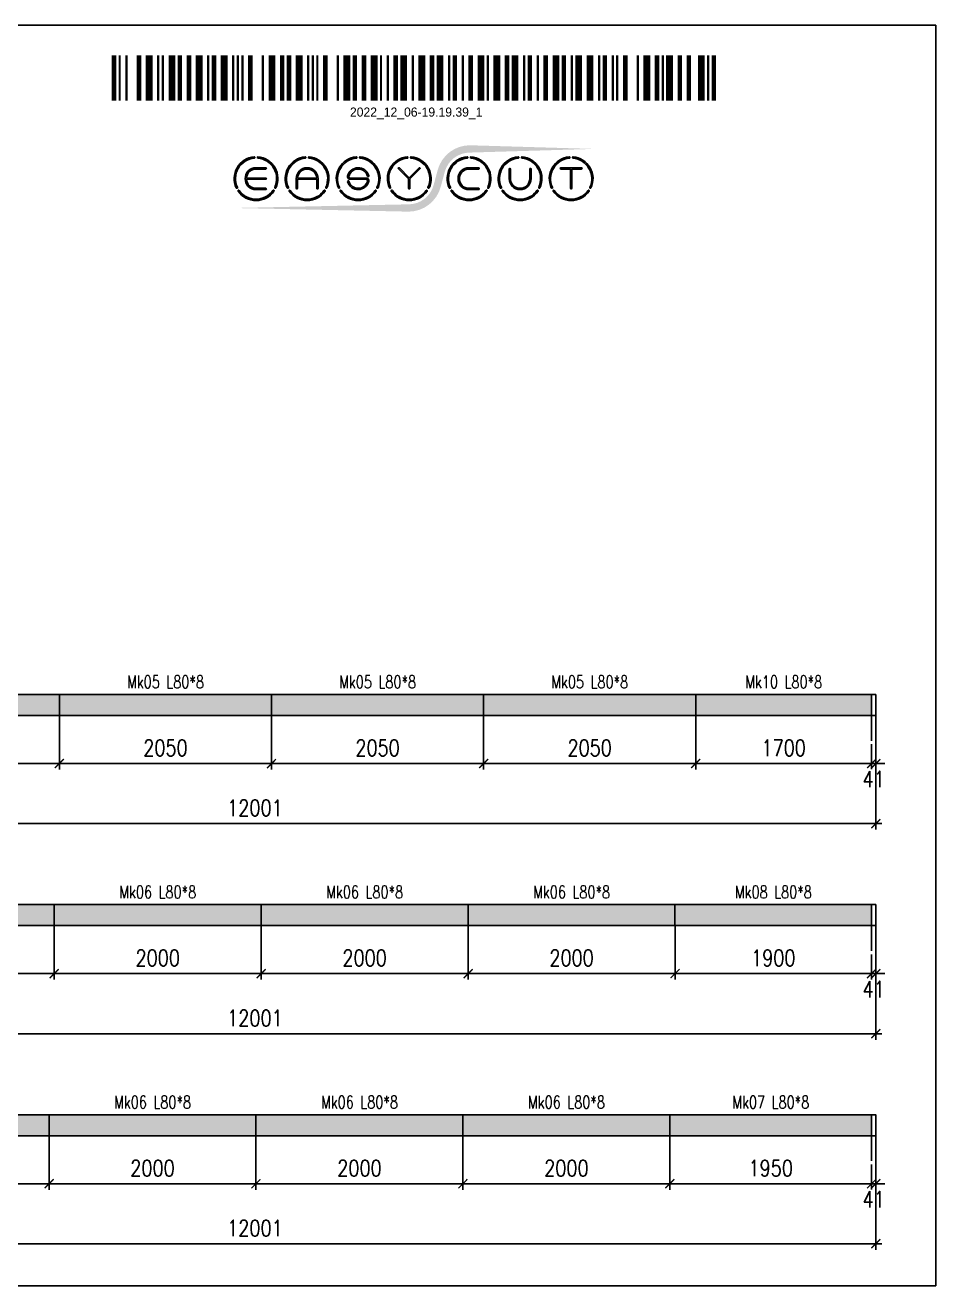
# Model space of a CAD drawing. Header units: millimetres. Extents: x -56 to 421004, y -1 to 91234.
# Drawn here: x 209766 to 218567, y 78990 to 91165 of the extents above; entities that cross this region are included whole.
import ezdxf
from ezdxf.enums import TextEntityAlignment as Align

# ---------------------------------------------------------------- set-up
doc = ezdxf.new("R2010")
doc.units = ezdxf.units.MM
doc.styles.add('EasyCutStyle', font='romans.shx', dxfattribs={"width": 0.8})
doc.styles.add('EasyCutStyleOptimezeBars', font='Romans.shx', dxfattribs={"width": 0.8})
doc.dimstyles.new('EasyCutDimOptimezeBars', dxfattribs={"dimscale": 57.971, "dimtxt": 2.7, "dimasz": 1.5, "dimexe": 1, "dimexo": 0, "dimgap": 1.25, "dimtad": 1, "dimdec": 1, "dimrnd": 0.5, "dimzin": 12, "dimdsep": 46, "dimtxsty": 'EasyCutStyleOptimezeBars', "dimblk": 'ARCHTICK', "dimblk1": 'ARCHTICK', "dimblk2": 'ARCHTICK', "dimcen": 1, "dimdle": 1, "dimclrd": 1, "dimclre": 1, "dimclrt": 3, "dimadec": 3, "dimazin": 0, "dimtfac": 1, "dimtdec": 1, "dimtix": 1, "dimtmove": 0, "dimatfit": 3, "dimfxl": 1, "dimtfill": 1, "dimtolj": 1, "dimtzin": 0, "dimarcsym": 0})

# ---------------------------------------------------------------- blocks, each defined once
blk = doc.blocks.new('Logo')
h = blk.add_hatch(color=256)
h.set_gradient(color1=(255, 0, 0), color2=(255, 255, 0), tint=1)
h.paths.add_polyline_path([(20.48, 4.44, -0.339454), (37.06, 17.17), (118.64, 19.57), (37.06, 21.97, 0.339454), (15.84, 5.69), (13.2, -4.16, -0.339454), (-3.38, -16.88), (-118.22, -19.28), (-3.38, -21.68, 0.339454), (17.84, -5.4)])
for color, points in [(140, [(-115.95, -5.72, -1), (-116.73, -6.09, -0.520567), (-104.94, 14.35, -1), (-104.86, 13.48, 0.520567)]), (140, [(-91.41, -5.72, 1), (-90.63, -6.09, 0.520567), (-102.42, 14.35, 0.916853), (-102.57, 13.5, 0.043377), (-102.5, 13.48, -0.520567)]), (140, [(-82.35, -5.72, -1), (-83.13, -6.09, -0.520567), (-71.34, 14.35, -1), (-71.26, 13.48, 0.520567)]), (140, [(-57.81, -5.72, 1), (-57.03, -6.09, 0.520567), (-68.82, 14.35, 1), (-68.9, 13.48, -0.520567)]), (140, [(-48.75, -5.72, -1), (-49.53, -6.09, -0.520567), (-37.74, 14.35, -1), (-37.66, 13.48, 0.520567)]), (140, [(-24.21, -5.72, 1), (-23.43, -6.09, 0.520567), (-35.22, 14.35, 1), (-35.3, 13.48, -0.520567)]), (140, [(-15.15, -5.72, -1), (-15.93, -6.09, -0.520567), (-4.14, 14.35, -1), (-4.06, 13.48, 0.520567)]), (140, [(9.39, -5.72, 1), (10.17, -6.09, 0.520567), (-1.62, 14.35, 1), (-1.7, 13.48, -0.520567)]), (140, [(24.21, -5.72, -1), (23.43, -6.09, -0.520567), (35.22, 14.35, -1), (35.3, 13.48, 0.520567)]), (140, [(48.75, -5.72, 1), (49.53, -6.09, 0.520567), (37.74, 14.35, 1), (37.66, 13.48, -0.520567)]), (140, [(57.81, -5.72, -1), (57.03, -6.09, -0.520567), (68.82, 14.35, -1), (68.9, 13.48, 0.520567)]), (140, [(82.35, -5.72, 1), (83.13, -6.09, 0.520567), (71.34, 14.35, 1), (71.26, 13.48, -0.520567)]), (140, [(91.41, -5.72, -1), (90.63, -6.09, -0.520567), (102.42, 14.35, -1), (102.5, 13.48, 0.520567)]), (140, [(115.95, -5.72, 1), (116.73, -6.09, 0.520567), (104.94, 14.35, 1), (104.86, 13.48, -0.520567)]), (256, [(-97.34, 0.43), (-110, 0.43, -0.394366), (-103.68, 6.34), (-97.34, 6.34, 1), (-97.34, 7.2), (-103.68, 7.2, 1), (-103.68, -7.2), (-97.34, -7.2, 1), (-97.34, -6.34), (-103.68, -6.34, -0.394366), (-110, -0.43), (-97.34, -0.43, 1)]), (256, [(-31.16, -0.43, -0.486114), (-30.32, -1.5, -0.776377), (-42.6, -1.64, 1), (-43.43, -1.86, 0.776377), (-29.48, -1.71, 0.486114), (-31.16, 0.43), (-41.8, 0.43, -0.486114), (-42.64, 1.5, -0.776377), (-30.36, 1.64, 1), (-29.53, 1.86, 0.776377), (-43.48, 1.71, 0.486114), (-41.8, -0.43)]), (256, [(-9.34, 7.07, 1), (-9.95, 6.46), (-3.31, -0.18), (-3.31, -6.34, 1), (-2.45, -6.34), (-2.45, -0.18), (4.19, 6.46, 1), (3.58, 7.07), (-2.88, 0.61)]), (256, [(36.48, -7.2), (42.82, -7.2, 1), (42.82, -6.34), (36.48, -6.34, -1), (36.48, 6.34), (42.82, 6.34, 1), (42.82, 7.2), (36.48, 7.2, 1)]), (256, [(63.74, 0), (63.74, 6.34, 1), (62.88, 6.34), (62.88, 0, 1), (77.28, 0), (77.28, 6.34, 1), (76.42, 6.34), (76.42, 0, -1)]), (256, [(96.91, 7.2, 1), (96.91, 6.34), (103.25, 6.34), (103.25, -6.34, 1), (104.11, -6.34), (104.11, 6.34), (110.45, 6.34, 1), (110.45, 7.2)]), (140, [(-91.88, -8.26, 1), (-92.59, -7.76, -0.520567), (-114.77, -7.76, 1), (-115.48, -8.26, 0.520567)]), (140, [(-58.28, -8.26, 1), (-58.99, -7.76, -0.520567), (-81.17, -7.76, 1), (-81.88, -8.26, 0.520567)]), (140, [(-24.68, -8.26, 1), (-25.39, -7.76, -0.520567), (-47.57, -7.76, 1), (-48.28, -8.26, 0.520567)]), (140, [(8.92, -8.26, 1), (8.21, -7.76, -0.520567), (-13.97, -7.76, 1), (-14.68, -8.26, 0.520567)]), (140, [(48.28, -8.26, 1), (47.57, -7.76, -0.520567), (25.39, -7.76, 1), (24.68, -8.26, 0.520567)]), (140, [(81.88, -8.26, 1), (81.17, -7.76, -0.520567), (58.99, -7.76, 1), (58.28, -8.26, 0.520567)]), (140, [(115.48, -8.26, 1), (114.77, -7.76, -0.520567), (92.59, -7.76, 1), (91.88, -8.26, 0.520567)])]:
    blk.add_hatch(color=color).paths.add_polyline_path(points)
h = blk.add_hatch(color=256)
h.paths.add_polyline_path([(-63.74, -0.43), (-63.74, -6.34, 1), (-62.88, -6.34), (-62.88, 0, 1), (-77.28, 0), (-77.28, -6.34, 1), (-76.42, -6.34), (-76.42, -0.43)])
h.paths.add_polyline_path([(-76.4, 0.43, -0.933992), (-63.76, 0.43)], flags=16)
for p, q in [((-97.34, 0.43), (-110, 0.43)), ((-103.68, 7.2), (-97.34, 7.2)), ((-103.68, 6.34), (-97.34, 6.34)), ((-77.28, 0), (-77.28, -6.34)), ((-63.76, 0.43), (-76.4, 0.43)), ((-62.88, 0), (-62.88, -6.34)), ((-31.16, 0.43), (-41.8, 0.43)), ((-3.31, -0.18), (-9.95, 6.46)), ((-2.88, 0.61), (-9.34, 7.07)), ((-2.88, 0.61), (3.58, 7.07)), ((-2.45, -0.18), (4.19, 6.46)), ((36.48, 7.2), (42.82, 7.2)), ((36.48, 6.34), (42.82, 6.34)), ((62.88, 0), (62.88, 6.34)), ((63.74, 0), (63.74, 6.34)), ((76.42, 0), (76.42, 6.34)), ((77.28, 0), (77.28, 6.34)), ((110.45, 7.2), (96.91, 7.2)), ((103.25, 6.34), (96.91, 6.34)), ((103.25, 6.34), (103.25, -6.34)), ((104.11, 6.34), (104.11, -6.34)), ((110.45, 6.34), (104.11, 6.34)), ((-97.34, -0.43), (-110, -0.43)), ((-103.68, -6.34), (-97.34, -6.34)), ((-103.68, -7.2), (-97.34, -7.2)), ((-76.42, -0.43), (-76.42, -6.34)), ((-63.74, -0.43), (-76.42, -0.43)), ((-63.74, -0.43), (-63.74, -6.34)), ((-31.16, -0.43), (-41.8, -0.43)), ((-3.31, -0.18), (-3.31, -6.34)), ((-2.45, -0.18), (-2.45, -6.34)), ((36.48, -6.34), (42.82, -6.34)), ((36.48, -7.2), (42.82, -7.2))]:
    blk.add_line(p, q)
at = {"color": 140}
for centre, radius, start, end in [((-103.68, 0), 14.4, 95, 205), ((-103.68, 0), 13.54, 95, 205), ((-104.9, 13.91), 0.432, 275, 95), ((-102.46, 13.91), 0.432, 85, 265), ((-103.68, 0), 13.54, 335, 85), ((-103.68, 0), 14.4, 335, 85), ((-70.08, 0), 14.4, 95, 205), ((-70.08, 0), 13.54, 95, 205), ((-71.3, 13.91), 0.432, 275, 95), ((-68.86, 13.91), 0.432, 85, 265), ((-70.08, 0), 13.54, 335, 85), ((-70.08, 0), 14.4, 335, 85), ((-36.48, 0), 14.4, 95, 205), ((-36.48, 0), 13.54, 95, 205), ((-37.7, 13.91), 0.432, 275, 95), ((-35.26, 13.91), 0.432, 85, 265), ((-36.48, 0), 13.54, 335, 85), ((-36.48, 0), 14.4, 335, 85), ((-2.88, 0), 14.4, 95, 205), ((-2.88, 0), 13.54, 95, 205), ((-4.1, 13.91), 0.432, 275, 95), ((-1.66, 13.91), 0.432, 85, 265), ((-2.88, 0), 13.54, 335, 85), ((-2.88, 0), 14.4, 335, 85), ((36.48, 0), 14.4, 95, 205), ((36.48, 0), 13.54, 95, 205), ((35.26, 13.91), 0.432, 275, 95), ((37.7, 13.91), 0.432, 85, 265), ((36.48, 0), 13.54, 335, 85), ((36.48, 0), 14.4, 335, 85), ((70.08, 0), 14.4, 95, 205), ((70.08, 0), 13.54, 95, 205), ((68.86, 13.91), 0.432, 275, 95), ((71.3, 13.91), 0.432, 85, 265), ((70.08, 0), 13.54, 335, 85), ((70.08, 0), 14.4, 335, 85), ((103.68, 0), 14.4, 95, 205), ((103.68, 0), 13.54, 95, 205), ((102.46, 13.91), 0.432, 275, 95), ((104.9, 13.91), 0.432, 85, 265), ((103.68, 0), 13.54, 335, 85), ((103.68, 0), 14.4, 335, 85), ((-116.34, -5.9), 0.432, 205, 25), ((-115.12, -8.01), 0.432, 35, 215), ((-103.68, 0), 14.4, 215, 325), ((-103.68, 0), 13.54, 215, 325), ((-92.24, -8.01), 0.432, 325, 145), ((-91.02, -5.9), 0.432, 155, 335), ((-82.74, -5.9), 0.432, 205, 25), ((-81.52, -8.01), 0.432, 35, 215), ((-70.08, 0), 14.4, 215, 325), ((-70.08, 0), 13.54, 215, 325), ((-58.64, -8.01), 0.432, 325, 145), ((-57.42, -5.9), 0.432, 155, 335), ((-49.14, -5.9), 0.432, 205, 25), ((-47.92, -8.01), 0.432, 35, 215), ((-36.48, 0), 14.4, 215, 325), ((-36.48, 0), 13.54, 215, 325), ((-25.04, -8.01), 0.432, 325, 145), ((-23.82, -5.9), 0.432, 155, 335), ((-15.54, -5.9), 0.432, 205, 25), ((-14.32, -8.01), 0.432, 35, 215), ((-2.88, 0), 14.4, 215, 325), ((-2.88, 0), 13.54, 215, 325), ((8.56, -8.01), 0.432, 325, 145), ((9.78, -5.9), 0.432, 155, 335), ((23.82, -5.9), 0.432, 205, 25), ((25.04, -8.01), 0.432, 35, 215), ((36.48, 0), 14.4, 215, 325), ((36.48, 0), 13.54, 215, 325), ((47.92, -8.01), 0.432, 325, 145), ((49.14, -5.9), 0.432, 155, 335), ((57.42, -5.9), 0.432, 205, 25), ((58.64, -8.01), 0.432, 35, 215), ((70.08, 0), 14.4, 215, 325), ((70.08, 0), 13.54, 215, 325), ((81.52, -8.01), 0.432, 325, 145), ((82.74, -5.9), 0.432, 155, 335), ((91.02, -5.9), 0.432, 205, 25), ((92.24, -8.01), 0.432, 35, 215), ((103.68, 0), 14.4, 215, 325), ((103.68, 0), 13.54, 215, 325), ((115.12, -8.01), 0.432, 325, 145), ((116.34, -5.9), 0.432, 155, 335)]:
    blk.add_arc(centre, radius, start, end, dxfattribs=at)
for centre, radius, start, end in [((-103.68, 0), 7.2, 90, 270), ((-103.68, 0), 6.34, 90, 176.09044), ((-97.34, 6.77), 0.432, 270, 90), ((-97.34, 0), 0.432, 270, 90), ((-70.08, 0), 7.2, 0, 180), ((-70.08, 0), 6.34, 3.90956, 176.09044), ((-41.8, 1.3), 1.73, 166.29977, 270), ((-36.48, 0), 7.2, 15, 166.29977), ((-41.8, 1.3), 0.864, 166.29977, 270), ((-36.48, 0), 6.34, 15, 166.29977), ((-31.16, -1.3), 1.73, 346.29977, 90), ((-29.94, 1.75), 0.432, 195, 15), ((-9.65, 6.77), 0.432, 45, 225), ((3.89, 6.77), 0.432, 315, 135), ((36.48, 0), 7.2, 90, 270), ((36.48, 0), 6.34, 90, 270), ((42.82, 6.77), 0.432, 270, 90), ((63.31, 6.34), 0.432, 0, 180), ((70.08, 0), 7.2, 180, 0), ((70.08, 0), 6.34, 180, 0), ((76.85, 6.34), 0.432, 0, 180), ((96.91, 6.77), 0.432, 90, 270), ((110.45, 6.77), 0.432, 270, 90), ((-103.68, 0), 6.34, 183.90956, 270), ((-97.34, -6.77), 0.432, 270, 90), ((-76.85, -6.34), 0.432, 180, 0), ((-63.31, -6.34), 0.432, 180, 0), ((-43.02, -1.75), 0.432, 15, 195), ((-36.48, 0), 7.2, 195, 346.29977), ((-36.48, 0), 6.34, 195, 346.29977), ((-31.16, -1.3), 0.864, 346.29977, 90), ((-2.88, -6.34), 0.432, 180, 0), ((42.82, -6.77), 0.432, 270, 90), ((103.68, -6.34), 0.432, 180, 0)]:
    blk.add_arc(centre, radius, start, end)
blk = doc.blocks.new('BARCODE128_2022_12_06-19.19.39_1')
at = {"linetype": 'Continuous'}
for points, const_width in [([(1, 0), (1, 20)], 2), ([(3.5, 0), (3.5, 20)], 1), ([(6.5, 0), (6.5, 20)], 1), ([(12, 0), (12, 20)], 2), ([(16.5, 0), (16.5, 20)], 3), ([(20.5, 0), (20.5, 20)], 1), ([(22.5, 0), (22.5, 20)], 1), ([(26.5, 0), (26.5, 20)], 3), ([(30, 0), (30, 20)], 2), ([(34, 0), (34, 20)], 2), ([(38.5, 0), (38.5, 20)], 3), ([(42.5, 0), (42.5, 20)], 1), ([(45, 0), (45, 20)], 2), ([(49.5, 0), (49.5, 20)], 3), ([(53.5, 0), (53.5, 20)], 1), ([(55.5, 0), (55.5, 20)], 1), ([(57.5, 0), (57.5, 20)], 1), ([(61, 0), (61, 20)], 2), ([(66.5, 0), (66.5, 20)], 1), ([(70.5, 0), (70.5, 20)], 3), ([(75, 0), (75, 20)], 2), ([(78, 0), (78, 20)], 2), ([(82.5, 0), (82.5, 20)], 3), ([(86.5, 0), (86.5, 20)], 1), ([(88.5, 0), (88.5, 20)], 1), ([(90.5, 0), (90.5, 20)], 1), ([(94, 0), (94, 20)], 2), ([(99.5, 0), (99.5, 20)], 1), ([(103.5, 0), (103.5, 20)], 3), ([(107, 0), (107, 20)], 2), ([(111, 0), (111, 20)], 2), ([(115.5, 0), (115.5, 20)], 3), ([(118.5, 0), (118.5, 20)], 1), ([(121.5, 0), (121.5, 20)], 1), ([(125, 0), (125, 20)], 2), ([(128.5, 0), (128.5, 20)], 3), ([(132.5, 0), (132.5, 20)], 1), ([(136.5, 0), (136.5, 20)], 3), ([(141, 0), (141, 20)], 2), ([(144.5, 0), (144.5, 20)], 3), ([(148.5, 0), (148.5, 20)], 1), ([(151, 0), (151, 20)], 2), ([(154.5, 0), (154.5, 20)], 1), ([(158, 0), (158, 20)], 2), ([(162.5, 0), (162.5, 20)], 3), ([(165.5, 0), (165.5, 20)], 1), ([(169.5, 0), (169.5, 20)], 3), ([(174, 0), (174, 20)], 2), ([(177.5, 0), (177.5, 20)], 3), ([(181.5, 0), (181.5, 20)], 1), ([(184, 0), (184, 20)], 2), ([(187.5, 0), (187.5, 20)], 1), ([(191, 0), (191, 20)], 2), ([(195.5, 0), (195.5, 20)], 3), ([(199, 0), (199, 20)], 2), ([(202.5, 0), (202.5, 20)], 1), ([(205.5, 0), (205.5, 20)], 3), ([(210.5, 0), (210.5, 20)], 3), ([(214.5, 0), (214.5, 20)], 1), ([(217, 0), (217, 20)], 2), ([(220.5, 0), (220.5, 20)], 1), ([(222.5, 0), (222.5, 20)], 1), ([(226, 0), (226, 20)], 2), ([(231.5, 0), (231.5, 20)], 1), ([(235.5, 0), (235.5, 20)], 3), ([(240, 0), (240, 20)], 2), ([(242.5, 0), (242.5, 20)], 1), ([(245.5, 0), (245.5, 20)], 3), ([(250, 0), (250, 20)], 2), ([(254, 0), (254, 20)], 2), ([(259.5, 0), (259.5, 20)], 3), ([(262.5, 0), (262.5, 20)], 1), ([(265, 0), (265, 20)], 2)]:
    blk.add_lwpolyline(points, dxfattribs=dict(at, const_width=const_width))
blk.add_text('2022_12_06-19.19.39_1', height=4).set_placement((134, -7), align=Align.CENTER)
blk = doc.blocks.new('_ArchTick')
at = {"color": 0, "linetype": 'ByBlock', "const_width": 0.15}
blk.add_lwpolyline([(-0.5, -0.5), (0.5, 0.5)], dxfattribs=at)
blk = doc.blocks.new('*D1215')
at = {"color": 1, "lineweight": -2}
for p, q in [((208047, 84498), (208047, 83976)), ((210097, 84498), (210097, 83976)), ((207989, 84034), (210155, 84034))]:
    blk.add_line(p, q, dxfattribs=at)
at = {"layer": 'Defpoints', "color": 0}
for p in [(208047, 84498), (210097, 84498), (210097, 84034)]:
    blk.add_point(p, dxfattribs=at)
at = {"color": 1, "lineweight": -2, "xscale": 86.9637, "yscale": 86.9637, "zscale": 86.9637, "rotation": 180}
blk.add_blockref('_ArchTick', (208047, 84034), dxfattribs=at)
at = {"color": 1, "lineweight": -2, "xscale": 86.9637, "yscale": 86.9637, "zscale": 86.9637}
blk.add_blockref('_ArchTick', (210097, 84034), dxfattribs=at)
at = {"color": 3, "insert": (209072, 84185), "char_height": 156.5, "attachment_point": 5, "style": 'EasyCutStyleOptimezeBars', "bg_fill": 3, "box_fill_scale": 1.1, "bg_fill_color": 256, "bg_fill_true_color": 13158600, "bg_fill_transparency": 6263688}
blk.add_mtext('\\A1;2050', dxfattribs=at)
blk = doc.blocks.new('*D1216')
at = {"color": 1, "lineweight": -2}
for p, q in [((210097, 84498), (210097, 83976)), ((212147, 84498), (212147, 83976)), ((210039, 84034), (212205, 84034))]:
    blk.add_line(p, q, dxfattribs=at)
at = {"layer": 'Defpoints', "color": 0}
for p in [(210097, 84498), (212147, 84498), (212147, 84034)]:
    blk.add_point(p, dxfattribs=at)
at = {"color": 1, "lineweight": -2, "xscale": 86.9637, "yscale": 86.9637, "zscale": 86.9637, "rotation": 180}
blk.add_blockref('_ArchTick', (210097, 84034), dxfattribs=at)
at = {"color": 1, "lineweight": -2, "xscale": 86.9637, "yscale": 86.9637, "zscale": 86.9637}
blk.add_blockref('_ArchTick', (212147, 84034), dxfattribs=at)
at = {"color": 3, "insert": (211122, 84185), "char_height": 156.5, "attachment_point": 5, "style": 'EasyCutStyleOptimezeBars', "bg_fill": 3, "box_fill_scale": 1.1, "bg_fill_color": 256, "bg_fill_true_color": 13158600, "bg_fill_transparency": 4837208}
blk.add_mtext('\\A1;2050', dxfattribs=at)
blk = doc.blocks.new('*D1217')
at = {"color": 1, "lineweight": -2}
for p, q in [((212147, 84498), (212147, 83976)), ((214197, 84498), (214197, 83976)), ((212089, 84034), (214255, 84034))]:
    blk.add_line(p, q, dxfattribs=at)
at = {"layer": 'Defpoints', "color": 0}
for p in [(212147, 84498), (214197, 84498), (214197, 84034)]:
    blk.add_point(p, dxfattribs=at)
at = {"color": 1, "lineweight": -2, "xscale": 86.9637, "yscale": 86.9637, "zscale": 86.9637, "rotation": 180}
blk.add_blockref('_ArchTick', (212147, 84034), dxfattribs=at)
at = {"color": 1, "lineweight": -2, "xscale": 86.9637, "yscale": 86.9637, "zscale": 86.9637}
blk.add_blockref('_ArchTick', (214197, 84034), dxfattribs=at)
at = {"color": 3, "insert": (213172, 84185), "char_height": 156.5, "attachment_point": 5, "style": 'EasyCutStyleOptimezeBars', "bg_fill": 3, "box_fill_scale": 1.1, "bg_fill_color": 256, "bg_fill_true_color": 13158600, "bg_fill_transparency": 6259044}
blk.add_mtext('\\A1;2050', dxfattribs=at)
blk = doc.blocks.new('*D1218')
at = {"color": 1, "lineweight": -2}
for p, q in [((214197, 84498), (214197, 83976)), ((216247, 84498), (216247, 83976)), ((214139, 84034), (216305, 84034))]:
    blk.add_line(p, q, dxfattribs=at)
at = {"layer": 'Defpoints', "color": 0}
for p in [(214197, 84498), (216247, 84498), (216247, 84034)]:
    blk.add_point(p, dxfattribs=at)
at = {"color": 1, "lineweight": -2, "xscale": 86.9637, "yscale": 86.9637, "zscale": 86.9637, "rotation": 180}
blk.add_blockref('_ArchTick', (214197, 84034), dxfattribs=at)
at = {"color": 1, "lineweight": -2, "xscale": 86.9637, "yscale": 86.9637, "zscale": 86.9637}
blk.add_blockref('_ArchTick', (216247, 84034), dxfattribs=at)
at = {"color": 3, "insert": (215222, 84185), "char_height": 156.5, "attachment_point": 5, "style": 'EasyCutStyleOptimezeBars', "bg_fill": 3, "box_fill_scale": 1.1, "bg_fill_color": 256, "bg_fill_true_color": 13158600, "bg_fill_transparency": 6264204}
blk.add_mtext('\\A1;2050', dxfattribs=at)
blk = doc.blocks.new('*D1219')
at = {"color": 1, "lineweight": -2}
for p, q in [((216247, 84498), (216247, 83976)), ((217947, 84498), (217947, 83976)), ((216189, 84034), (218005, 84034))]:
    blk.add_line(p, q, dxfattribs=at)
at = {"layer": 'Defpoints', "color": 0}
for p in [(216247, 84498), (217947, 84498), (217947, 84034)]:
    blk.add_point(p, dxfattribs=at)
at = {"color": 1, "lineweight": -2, "xscale": 86.9637, "yscale": 86.9637, "zscale": 86.9637, "rotation": 180}
blk.add_blockref('_ArchTick', (216247, 84034), dxfattribs=at)
at = {"color": 1, "lineweight": -2, "xscale": 86.9637, "yscale": 86.9637, "zscale": 86.9637}
blk.add_blockref('_ArchTick', (217947, 84034), dxfattribs=at)
at = {"color": 3, "insert": (217097, 84185), "char_height": 156.5, "attachment_point": 5, "style": 'EasyCutStyleOptimezeBars', "bg_fill": 3, "box_fill_scale": 1.1, "bg_fill_color": 256, "bg_fill_true_color": 13158600, "bg_fill_transparency": 6264204}
blk.add_mtext('\\A1;1700', dxfattribs=at)
blk = doc.blocks.new('*D1220')
at = {"color": 1, "lineweight": -2}
for p, q in [((217947, 84498), (217947, 83976)), ((217988, 84498), (217988, 83976)), ((217947, 84034), (217860, 84034)), ((217947, 84034), (217988, 84034)), ((217988, 84034), (218075, 84034))]:
    blk.add_line(p, q, dxfattribs=at)
at = {"layer": 'Defpoints', "color": 0}
for p in [(217947, 84498), (217988, 84498)]:
    blk.add_point(p, dxfattribs=at)
at = {"color": 1, "lineweight": -2, "xscale": 86.9637, "yscale": 86.9637, "zscale": 86.9637}
blk.add_blockref('_ArchTick', (217947, 84034), dxfattribs=at)
at = {"color": 1, "lineweight": -2, "xscale": 86.9637, "yscale": 86.9637, "zscale": 86.9637, "rotation": 180}
blk.add_blockref('_ArchTick', (217988, 84034), dxfattribs=at)
at = {"color": 3, "char_height": 156.5, "attachment_point": 5, "style": 'EasyCutStyleOptimezeBars', "bg_fill": 3, "box_fill_scale": 1.1, "bg_fill_color": 256, "bg_fill_true_color": 13158600}
for s, insert, bg_fill_transparency in [('\\A1;', (217967, 84237), 5136128), ('\\A1;41', (217967, 83883), 0)]:
    blk.add_mtext(s, dxfattribs=dict(at, insert=insert, bg_fill_transparency=bg_fill_transparency))
at = {"layer": 'Defpoints', "color": 0}
blk.add_point((217988, 84034), dxfattribs=at)
blk = doc.blocks.new('*D1221')
at = {"color": 1, "lineweight": -2}
for p, q in [((205987, 84498), (205987, 83396)), ((217988, 84498), (217988, 83396)), ((205929, 83454), (218046, 83454))]:
    blk.add_line(p, q, dxfattribs=at)
at = {"layer": 'Defpoints', "color": 0}
for p in [(205987, 84498), (217988, 84498), (217988, 83454)]:
    blk.add_point(p, dxfattribs=at)
at = {"color": 1, "lineweight": -2, "xscale": 86.9637, "yscale": 86.9637, "zscale": 86.9637, "rotation": 180}
blk.add_blockref('_ArchTick', (205987, 83454), dxfattribs=at)
at = {"color": 1, "lineweight": -2, "xscale": 86.9637, "yscale": 86.9637, "zscale": 86.9637}
blk.add_blockref('_ArchTick', (217988, 83454), dxfattribs=at)
at = {"color": 3, "insert": (211987, 83605), "char_height": 156.5, "attachment_point": 5, "style": 'EasyCutStyleOptimezeBars', "bg_fill": 3, "box_fill_scale": 1.1, "bg_fill_color": 256, "bg_fill_true_color": 13158600, "bg_fill_transparency": 5176336}
blk.add_mtext('\\A1;12001', dxfattribs=at)
blk = doc.blocks.new('*D1224')
at = {"color": 1, "lineweight": -2}
for p, q in [((208047, 82469), (208047, 81947)), ((210047, 82469), (210047, 81947)), ((207989, 82005), (210105, 82005))]:
    blk.add_line(p, q, dxfattribs=at)
at = {"layer": 'Defpoints', "color": 0}
for p in [(208047, 82469), (210047, 82469), (210047, 82005)]:
    blk.add_point(p, dxfattribs=at)
at = {"color": 1, "lineweight": -2, "xscale": 86.9637, "yscale": 86.9637, "zscale": 86.9637, "rotation": 180}
blk.add_blockref('_ArchTick', (208047, 82005), dxfattribs=at)
at = {"color": 1, "lineweight": -2, "xscale": 86.9637, "yscale": 86.9637, "zscale": 86.9637}
blk.add_blockref('_ArchTick', (210047, 82005), dxfattribs=at)
at = {"color": 3, "insert": (209047, 82156), "char_height": 156.5, "attachment_point": 5, "style": 'EasyCutStyleOptimezeBars', "bg_fill": 3, "box_fill_scale": 1.1, "bg_fill_color": 256, "bg_fill_true_color": 13158600, "bg_fill_transparency": 3145728}
blk.add_mtext('\\A1;2000', dxfattribs=at)
blk = doc.blocks.new('*D1225')
at = {"color": 1, "lineweight": -2}
for p, q in [((210047, 82469), (210047, 81947)), ((212047, 82469), (212047, 81947)), ((209989, 82005), (212105, 82005))]:
    blk.add_line(p, q, dxfattribs=at)
at = {"layer": 'Defpoints', "color": 0}
for p in [(210047, 82469), (212047, 82469), (212047, 82005)]:
    blk.add_point(p, dxfattribs=at)
at = {"color": 1, "lineweight": -2, "xscale": 86.9637, "yscale": 86.9637, "zscale": 86.9637, "rotation": 180}
blk.add_blockref('_ArchTick', (210047, 82005), dxfattribs=at)
at = {"color": 1, "lineweight": -2, "xscale": 86.9637, "yscale": 86.9637, "zscale": 86.9637}
blk.add_blockref('_ArchTick', (212047, 82005), dxfattribs=at)
at = {"color": 3, "insert": (211047, 82156), "char_height": 156.5, "attachment_point": 5, "style": 'EasyCutStyleOptimezeBars', "bg_fill": 3, "box_fill_scale": 1.1, "bg_fill_color": 256, "bg_fill_true_color": 13158600, "bg_fill_transparency": 4837208}
blk.add_mtext('\\A1;2000', dxfattribs=at)
blk = doc.blocks.new('*D1226')
at = {"color": 1, "lineweight": -2}
for p, q in [((212047, 82469), (212047, 81947)), ((214047, 82469), (214047, 81947)), ((211989, 82005), (214105, 82005))]:
    blk.add_line(p, q, dxfattribs=at)
at = {"layer": 'Defpoints', "color": 0}
for p in [(212047, 82469), (214047, 82469), (214047, 82005)]:
    blk.add_point(p, dxfattribs=at)
at = {"color": 1, "lineweight": -2, "xscale": 86.9637, "yscale": 86.9637, "zscale": 86.9637, "rotation": 180}
blk.add_blockref('_ArchTick', (212047, 82005), dxfattribs=at)
at = {"color": 1, "lineweight": -2, "xscale": 86.9637, "yscale": 86.9637, "zscale": 86.9637}
blk.add_blockref('_ArchTick', (214047, 82005), dxfattribs=at)
at = {"color": 3, "insert": (213047, 82156), "char_height": 156.5, "attachment_point": 5, "style": 'EasyCutStyleOptimezeBars', "bg_fill": 3, "box_fill_scale": 1.1, "bg_fill_color": 256, "bg_fill_true_color": 13158600, "bg_fill_transparency": 4837208}
blk.add_mtext('\\A1;2000', dxfattribs=at)
blk = doc.blocks.new('*D1227')
at = {"color": 1, "lineweight": -2}
for p, q in [((214047, 82469), (214047, 81947)), ((216047, 82469), (216047, 81947)), ((213989, 82005), (216105, 82005))]:
    blk.add_line(p, q, dxfattribs=at)
at = {"layer": 'Defpoints', "color": 0}
for p in [(214047, 82469), (216047, 82469), (216047, 82005)]:
    blk.add_point(p, dxfattribs=at)
at = {"color": 1, "lineweight": -2, "xscale": 86.9637, "yscale": 86.9637, "zscale": 86.9637, "rotation": 180}
blk.add_blockref('_ArchTick', (214047, 82005), dxfattribs=at)
at = {"color": 1, "lineweight": -2, "xscale": 86.9637, "yscale": 86.9637, "zscale": 86.9637}
blk.add_blockref('_ArchTick', (216047, 82005), dxfattribs=at)
at = {"color": 3, "insert": (215047, 82156), "char_height": 156.5, "attachment_point": 5, "style": 'EasyCutStyleOptimezeBars', "bg_fill": 3, "box_fill_scale": 1.1, "bg_fill_color": 256, "bg_fill_true_color": 13158600, "bg_fill_transparency": 5399296}
blk.add_mtext('\\A1;2000', dxfattribs=at)
blk = doc.blocks.new('*D1228')
at = {"color": 1, "lineweight": -2}
for p, q in [((216047, 82469), (216047, 81947)), ((217947, 82469), (217947, 81947)), ((215989, 82005), (218005, 82005))]:
    blk.add_line(p, q, dxfattribs=at)
at = {"layer": 'Defpoints', "color": 0}
for p in [(216047, 82469), (217947, 82469), (217947, 82005)]:
    blk.add_point(p, dxfattribs=at)
at = {"color": 1, "lineweight": -2, "xscale": 86.9637, "yscale": 86.9637, "zscale": 86.9637, "rotation": 180}
blk.add_blockref('_ArchTick', (216047, 82005), dxfattribs=at)
at = {"color": 1, "lineweight": -2, "xscale": 86.9637, "yscale": 86.9637, "zscale": 86.9637}
blk.add_blockref('_ArchTick', (217947, 82005), dxfattribs=at)
at = {"color": 3, "insert": (216997, 82156), "char_height": 156.5, "attachment_point": 5, "style": 'EasyCutStyleOptimezeBars', "bg_fill": 3, "box_fill_scale": 1.1, "bg_fill_color": 256, "bg_fill_true_color": 13158600, "bg_fill_transparency": 5908888}
blk.add_mtext('\\A1;1900', dxfattribs=at)
blk = doc.blocks.new('*D1229')
at = {"color": 1, "lineweight": -2}
for p, q in [((217947, 82469), (217947, 81947)), ((217988, 82469), (217988, 81947)), ((217947, 82005), (217860, 82005)), ((217947, 82005), (217988, 82005)), ((217988, 82005), (218075, 82005))]:
    blk.add_line(p, q, dxfattribs=at)
at = {"layer": 'Defpoints', "color": 0}
for p in [(217947, 82469), (217988, 82469)]:
    blk.add_point(p, dxfattribs=at)
at = {"color": 1, "lineweight": -2, "xscale": 86.9637, "yscale": 86.9637, "zscale": 86.9637}
blk.add_blockref('_ArchTick', (217947, 82005), dxfattribs=at)
at = {"color": 1, "lineweight": -2, "xscale": 86.9637, "yscale": 86.9637, "zscale": 86.9637, "rotation": 180}
blk.add_blockref('_ArchTick', (217988, 82005), dxfattribs=at)
at = {"color": 3, "char_height": 156.5, "attachment_point": 5, "style": 'EasyCutStyleOptimezeBars', "bg_fill": 3, "box_fill_scale": 1.1, "bg_fill_color": 256, "bg_fill_true_color": 13158600}
for s, insert, bg_fill_transparency in [('\\A1;', (217967, 82208), 4837207), ('\\A1;41', (217967, 81854), 0)]:
    blk.add_mtext(s, dxfattribs=dict(at, insert=insert, bg_fill_transparency=bg_fill_transparency))
at = {"layer": 'Defpoints', "color": 0}
blk.add_point((217988, 82005), dxfattribs=at)
blk = doc.blocks.new('*D1230')
at = {"color": 1, "lineweight": -2}
for p, q in [((205987, 82469), (205987, 81367)), ((217988, 82469), (217988, 81367)), ((205929, 81425), (218046, 81425))]:
    blk.add_line(p, q, dxfattribs=at)
at = {"layer": 'Defpoints', "color": 0}
for p in [(205987, 82469), (217988, 82469), (217988, 81425)]:
    blk.add_point(p, dxfattribs=at)
at = {"color": 1, "lineweight": -2, "xscale": 86.9637, "yscale": 86.9637, "zscale": 86.9637, "rotation": 180}
blk.add_blockref('_ArchTick', (205987, 81425), dxfattribs=at)
at = {"color": 1, "lineweight": -2, "xscale": 86.9637, "yscale": 86.9637, "zscale": 86.9637}
blk.add_blockref('_ArchTick', (217988, 81425), dxfattribs=at)
at = {"color": 3, "insert": (211987, 81576), "char_height": 156.5, "attachment_point": 5, "style": 'EasyCutStyleOptimezeBars', "bg_fill": 3, "box_fill_scale": 1.1, "bg_fill_color": 256, "bg_fill_true_color": 13158600, "bg_fill_transparency": 4837208}
blk.add_mtext('\\A1;12001', dxfattribs=at)
blk = doc.blocks.new('*D1233')
at = {"color": 1, "lineweight": -2}
for p, q in [((207997, 80439), (207997, 79918)), ((209997, 80439), (209997, 79918)), ((207939, 79976), (210055, 79976))]:
    blk.add_line(p, q, dxfattribs=at)
at = {"layer": 'Defpoints', "color": 0}
for p in [(207997, 80439), (209997, 80439), (209997, 79976)]:
    blk.add_point(p, dxfattribs=at)
at = {"color": 1, "lineweight": -2, "xscale": 86.9637, "yscale": 86.9637, "zscale": 86.9637, "rotation": 180}
blk.add_blockref('_ArchTick', (207997, 79976), dxfattribs=at)
at = {"color": 1, "lineweight": -2, "xscale": 86.9637, "yscale": 86.9637, "zscale": 86.9637}
blk.add_blockref('_ArchTick', (209997, 79976), dxfattribs=at)
at = {"color": 3, "insert": (208997, 80126), "char_height": 156.5, "attachment_point": 5, "style": 'EasyCutStyleOptimezeBars', "bg_fill": 3, "box_fill_scale": 1.1, "bg_fill_color": 256, "bg_fill_true_color": 13158600, "bg_fill_transparency": 8278514}
blk.add_mtext('\\A1;2000', dxfattribs=at)
blk = doc.blocks.new('*D1234')
at = {"color": 1, "lineweight": -2}
for p, q in [((209997, 80439), (209997, 79918)), ((211997, 80439), (211997, 79918)), ((209939, 79976), (212055, 79976))]:
    blk.add_line(p, q, dxfattribs=at)
at = {"layer": 'Defpoints', "color": 0}
for p in [(209997, 80439), (211997, 80439), (211997, 79976)]:
    blk.add_point(p, dxfattribs=at)
at = {"color": 1, "lineweight": -2, "xscale": 86.9637, "yscale": 86.9637, "zscale": 86.9637, "rotation": 180}
blk.add_blockref('_ArchTick', (209997, 79976), dxfattribs=at)
at = {"color": 1, "lineweight": -2, "xscale": 86.9637, "yscale": 86.9637, "zscale": 86.9637}
blk.add_blockref('_ArchTick', (211997, 79976), dxfattribs=at)
at = {"color": 3, "insert": (210997, 80126), "char_height": 156.5, "attachment_point": 5, "style": 'EasyCutStyleOptimezeBars', "bg_fill": 3, "box_fill_scale": 1.1, "bg_fill_color": 256, "bg_fill_true_color": 13158600, "bg_fill_transparency": 6271944}
blk.add_mtext('\\A1;2000', dxfattribs=at)
blk = doc.blocks.new('*D1235')
at = {"color": 1, "lineweight": -2}
for p, q in [((211997, 80439), (211997, 79918)), ((213997, 80439), (213997, 79918)), ((211939, 79976), (214055, 79976))]:
    blk.add_line(p, q, dxfattribs=at)
at = {"layer": 'Defpoints', "color": 0}
for p in [(211997, 80439), (213997, 80439), (213997, 79976)]:
    blk.add_point(p, dxfattribs=at)
at = {"color": 1, "lineweight": -2, "xscale": 86.9637, "yscale": 86.9637, "zscale": 86.9637, "rotation": 180}
blk.add_blockref('_ArchTick', (211997, 79976), dxfattribs=at)
at = {"color": 1, "lineweight": -2, "xscale": 86.9637, "yscale": 86.9637, "zscale": 86.9637}
blk.add_blockref('_ArchTick', (213997, 79976), dxfattribs=at)
at = {"color": 3, "insert": (212997, 80126), "char_height": 156.5, "attachment_point": 5, "style": 'EasyCutStyleOptimezeBars', "bg_fill": 3, "box_fill_scale": 1.1, "bg_fill_color": 256, "bg_fill_true_color": 13158600, "bg_fill_transparency": 4460812}
blk.add_mtext('\\A1;2000', dxfattribs=at)
blk = doc.blocks.new('*D1236')
at = {"color": 1, "lineweight": -2}
for p, q in [((213997, 80439), (213997, 79918)), ((215997, 80439), (215997, 79918)), ((213939, 79976), (216055, 79976))]:
    blk.add_line(p, q, dxfattribs=at)
at = {"layer": 'Defpoints', "color": 0}
for p in [(213997, 80439), (215997, 80439), (215997, 79976)]:
    blk.add_point(p, dxfattribs=at)
at = {"color": 1, "lineweight": -2, "xscale": 86.9637, "yscale": 86.9637, "zscale": 86.9637, "rotation": 180}
blk.add_blockref('_ArchTick', (213997, 79976), dxfattribs=at)
at = {"color": 1, "lineweight": -2, "xscale": 86.9637, "yscale": 86.9637, "zscale": 86.9637}
blk.add_blockref('_ArchTick', (215997, 79976), dxfattribs=at)
at = {"color": 3, "insert": (214997, 80126), "char_height": 156.5, "attachment_point": 5, "style": 'EasyCutStyleOptimezeBars', "bg_fill": 3, "box_fill_scale": 1.1, "bg_fill_color": 256, "bg_fill_true_color": 13158600, "bg_fill_transparency": 10856984}
blk.add_mtext('\\A1;2000', dxfattribs=at)
blk = doc.blocks.new('*D1237')
at = {"color": 1, "lineweight": -2}
for p, q in [((215997, 80439), (215997, 79918)), ((217947, 80439), (217947, 79918)), ((215939, 79976), (218005, 79976))]:
    blk.add_line(p, q, dxfattribs=at)
at = {"layer": 'Defpoints', "color": 0}
for p in [(215997, 80439), (217947, 80439), (217947, 79976)]:
    blk.add_point(p, dxfattribs=at)
at = {"color": 1, "lineweight": -2, "xscale": 86.9637, "yscale": 86.9637, "zscale": 86.9637, "rotation": 180}
blk.add_blockref('_ArchTick', (215997, 79976), dxfattribs=at)
at = {"color": 1, "lineweight": -2, "xscale": 86.9637, "yscale": 86.9637, "zscale": 86.9637}
blk.add_blockref('_ArchTick', (217947, 79976), dxfattribs=at)
at = {"color": 3, "insert": (216972, 80126), "char_height": 156.5, "attachment_point": 5, "style": 'EasyCutStyleOptimezeBars', "bg_fill": 3, "box_fill_scale": 1.1, "bg_fill_color": 256, "bg_fill_true_color": 13158600, "bg_fill_transparency": 0}
blk.add_mtext('\\A1;1950', dxfattribs=at)
blk = doc.blocks.new('*D1238')
at = {"color": 1, "lineweight": -2}
for p, q in [((217947, 80439), (217947, 79918)), ((217988, 80439), (217988, 79918)), ((217947, 79976), (217860, 79976)), ((217947, 79976), (217988, 79976)), ((217988, 79976), (218075, 79976))]:
    blk.add_line(p, q, dxfattribs=at)
at = {"layer": 'Defpoints', "color": 0}
for p in [(217947, 80439), (217988, 80439)]:
    blk.add_point(p, dxfattribs=at)
at = {"color": 1, "lineweight": -2, "xscale": 86.9637, "yscale": 86.9637, "zscale": 86.9637}
blk.add_blockref('_ArchTick', (217947, 79976), dxfattribs=at)
at = {"color": 1, "lineweight": -2, "xscale": 86.9637, "yscale": 86.9637, "zscale": 86.9637, "rotation": 180}
blk.add_blockref('_ArchTick', (217988, 79976), dxfattribs=at)
at = {"color": 3, "char_height": 156.5, "attachment_point": 5, "style": 'EasyCutStyleOptimezeBars', "bg_fill": 3, "box_fill_scale": 1.1, "bg_fill_color": 256, "bg_fill_true_color": 13158600, "bg_fill_transparency": 0}
for s, insert in [('\\A1;', (217967, 80179)), ('\\A1;41', (217967, 79825))]:
    blk.add_mtext(s, dxfattribs=dict(at, insert=insert))
at = {"layer": 'Defpoints', "color": 0}
blk.add_point((217988, 79976), dxfattribs=at)
blk = doc.blocks.new('*D1239')
at = {"color": 1, "lineweight": -2}
for p, q in [((205987, 80439), (205987, 79338)), ((217988, 80439), (217988, 79338)), ((205929, 79396), (218046, 79396))]:
    blk.add_line(p, q, dxfattribs=at)
at = {"layer": 'Defpoints', "color": 0}
for p in [(205987, 80439), (217988, 80439), (217988, 79396)]:
    blk.add_point(p, dxfattribs=at)
at = {"color": 1, "lineweight": -2, "xscale": 86.9637, "yscale": 86.9637, "zscale": 86.9637, "rotation": 180}
blk.add_blockref('_ArchTick', (205987, 79396), dxfattribs=at)
at = {"color": 1, "lineweight": -2, "xscale": 86.9637, "yscale": 86.9637, "zscale": 86.9637}
blk.add_blockref('_ArchTick', (217988, 79396), dxfattribs=at)
at = {"color": 3, "insert": (211987, 79547), "char_height": 156.5, "attachment_point": 5, "style": 'EasyCutStyleOptimezeBars', "bg_fill": 3, "box_fill_scale": 1.1, "bg_fill_color": 256, "bg_fill_true_color": 13158600, "bg_fill_transparency": 6273492}
blk.add_mtext('\\A1;12001', dxfattribs=at)

msp = doc.modelspace()

# ---------------------------------------------------------------- linework, layer by layer
at = {"color": 5}
msp.add_lwpolyline([(201348.56, 78990.05), (218567.37, 78990.05), (218567.37, 91164.97), (201348.56, 91164.97)], close=True, dxfattribs=at)
at = {"color": 231, "true_color": 0xfd58be}
for points in [[(205986.62, 84497.75), (217987.62, 84497.75), (217987.62, 84700.67), (205986.62, 84700.67)], [(205986.62, 82468.6), (217987.62, 82468.6), (217987.62, 82671.51), (205986.62, 82671.51)], [(205986.62, 80439.45), (217987.62, 80439.45), (217987.62, 80642.36), (205986.62, 80642.36)]]:
    msp.add_lwpolyline(points, close=True, dxfattribs=at)
at = {"color": 7}
for points in [[(208046.62, 84497.75), (210096.62, 84497.75), (210096.62, 84700.67), (208046.62, 84700.67)], [(210096.62, 84497.75), (212146.62, 84497.75), (212146.62, 84700.67), (210096.62, 84700.67)], [(212146.62, 84497.75), (214196.62, 84497.75), (214196.62, 84700.67), (212146.62, 84700.67)], [(214196.62, 84497.75), (216246.62, 84497.75), (216246.62, 84700.67), (214196.62, 84700.67)], [(216246.62, 84497.75), (217946.62, 84497.75), (217946.62, 84700.67), (216246.62, 84700.67)], [(208046.62, 82468.6), (210046.62, 82468.6), (210046.62, 82671.51), (208046.62, 82671.51)], [(210046.62, 82468.6), (212046.62, 82468.6), (212046.62, 82671.51), (210046.62, 82671.51)], [(212046.62, 82468.6), (214046.62, 82468.6), (214046.62, 82671.51), (212046.62, 82671.51)], [(214046.62, 82468.6), (216046.62, 82468.6), (216046.62, 82671.51), (214046.62, 82671.51)], [(216046.62, 82468.6), (217946.62, 82468.6), (217946.62, 82671.51), (216046.62, 82671.51)], [(207996.62, 80439.45), (209996.62, 80439.45), (209996.62, 80642.36), (207996.62, 80642.36)], [(209996.62, 80439.45), (211996.62, 80439.45), (211996.62, 80642.36), (209996.62, 80642.36)], [(211996.62, 80439.45), (213996.62, 80439.45), (213996.62, 80642.36), (211996.62, 80642.36)], [(213996.62, 80439.45), (215996.62, 80439.45), (215996.62, 80642.36), (213996.62, 80642.36)], [(215996.62, 80439.45), (217946.62, 80439.45), (217946.62, 80642.36), (215996.62, 80642.36)]]:
    msp.add_lwpolyline(points, close=True, dxfattribs=at)
at = {"color": 54, "true_color": 0xa29717}
for points in [[(208046.62, 84497.75), (210096.62, 84497.75), (208046.62, 84700.67), (210096.62, 84700.67)], [(210096.62, 84497.75), (212146.62, 84497.75), (210096.62, 84700.67), (212146.62, 84700.67)], [(212146.62, 84497.75), (214196.62, 84497.75), (212146.62, 84700.67), (214196.62, 84700.67)], [(214196.62, 84497.75), (216246.62, 84497.75), (214196.62, 84700.67), (216246.62, 84700.67)]]:
    msp.add_solid(points, dxfattribs=at)
at = {"color": 44, "true_color": 0x9c7d17}
msp.add_solid([(216246.62, 84497.75), (217946.62, 84497.75), (216246.62, 84700.67), (217946.62, 84700.67)], dxfattribs=at)
at = {"color": 54, "true_color": 0xa19317}
for points in [[(208046.62, 82468.6), (210046.62, 82468.6), (208046.62, 82671.51), (210046.62, 82671.51)], [(210046.62, 82468.6), (212046.62, 82468.6), (210046.62, 82671.51), (212046.62, 82671.51)], [(212046.62, 82468.6), (214046.62, 82468.6), (212046.62, 82671.51), (214046.62, 82671.51)], [(214046.62, 82468.6), (216046.62, 82468.6), (214046.62, 82671.51), (216046.62, 82671.51)], [(207996.62, 80439.45), (209996.62, 80439.45), (207996.62, 80642.36), (209996.62, 80642.36)], [(209996.62, 80439.45), (211996.62, 80439.45), (209996.62, 80642.36), (211996.62, 80642.36)], [(211996.62, 80439.45), (213996.62, 80439.45), (211996.62, 80642.36), (213996.62, 80642.36)], [(213996.62, 80439.45), (215996.62, 80439.45), (213996.62, 80642.36), (215996.62, 80642.36)]]:
    msp.add_solid(points, dxfattribs=at)
at = {"color": 54, "true_color": 0x9f8b17}
msp.add_solid([(216046.62, 82468.6), (217946.62, 82468.6), (216046.62, 82671.51), (217946.62, 82671.51)], dxfattribs=at)
at = {"color": 54, "true_color": 0xa08f17}
msp.add_solid([(215996.62, 80439.45), (217946.62, 80439.45), (215996.62, 80642.36), (217946.62, 80642.36)], dxfattribs=at)

# ---------------------------------------------------------------- block references
for name, p, xscale, yscale, zscale in [('BARCODE128_2022_12_06-19.19.39_1', (210602.73, 90435.88), 21.96053030304029, 21.96053030302573, 21.9605303030303), ('Logo', (213520.43, 89682.78), 14.68608530322672, 14.68608530321217, 14.68608530321705)]:
    msp.add_blockref(name, p, dxfattribs=dict(xscale=xscale, yscale=yscale, zscale=zscale))

# ---------------------------------------------------------------- texts
at = {"style": 'EasyCutStyle', "width": 0.75}
for s, p in [('Mk05 L80*8', (211122.62, 84761.54)), ('Mk05 L80*8', (213172.62, 84761.54)), ('Mk05 L80*8', (215222.62, 84761.54)), ('Mk10 L80*8', (217097.62, 84761.54)), ('Mk06 L80*8', (211047.62, 82732.39)), ('Mk06 L80*8', (213047.62, 82732.39)), ('Mk06 L80*8', (215047.62, 82732.39)), ('Mk08 L80*8', (216997.62, 82732.39)), ('Mk06 L80*8', (210997.62, 80703.24)), ('Mk06 L80*8', (212997.62, 80703.24)), ('Mk06 L80*8', (214997.62, 80703.24)), ('Mk07 L80*8', (216972.62, 80703.24))]:
    msp.add_text(s, height=121.749, dxfattribs=at).set_placement(p, align=Align.CENTER)

# ---------------------------------------------------------------- next in the draw order: dimensions: what is measured, and where the dimension line sits
for base, p1, p2, picture, middle in [((210096.62, 84033.94), (208046.62, 84497.75), (210096.62, 84497.75), '*D1215', (209071.62, 84184.68)), ((210046.62, 82004.79), (208046.62, 82468.6), (210046.62, 82468.6), '*D1224', (209046.62, 82155.53)), ((209996.62, 79975.64), (207996.62, 80439.45), (209996.62, 80439.45), '*D1233', (208996.62, 80126.38))]:
    dim = msp.add_linear_dim(base=base, p1=p1, p2=p2, dimstyle='EasyCutDimOptimezeBars', override={"dimscale": 57.9758, "dimtad": 1})
    dim.commit()
    dim.dimension.update_dxf_attribs({"geometry": picture, "text_midpoint": middle})

# ---------------------------------------------------------------- next in the draw order: dimensions: what is measured, and where the dimension line sits
for base, p1, p2, picture, middle in [((212146.62, 84033.94), (210096.62, 84497.75), (212146.62, 84497.75), '*D1216', (211121.62, 84184.68)), ((212046.62, 82004.79), (210046.62, 82468.6), (212046.62, 82468.6), '*D1225', (211046.62, 82155.53)), ((211996.62, 79975.64), (209996.62, 80439.45), (211996.62, 80439.45), '*D1234', (210996.62, 80126.38))]:
    dim = msp.add_linear_dim(base=base, p1=p1, p2=p2, dimstyle='EasyCutDimOptimezeBars', override={"dimscale": 57.9758, "dimtad": 1})
    dim.commit()
    dim.dimension.update_dxf_attribs({"geometry": picture, "text_midpoint": middle})

# ---------------------------------------------------------------- next in the draw order: dimensions: what is measured, and where the dimension line sits
for base, p1, p2, picture, middle in [((214196.62, 84033.94), (212146.62, 84497.75), (214196.62, 84497.75), '*D1217', (213171.62, 84184.68)), ((214046.62, 82004.79), (212046.62, 82468.6), (214046.62, 82468.6), '*D1226', (213046.62, 82155.53)), ((213996.62, 79975.64), (211996.62, 80439.45), (213996.62, 80439.45), '*D1235', (212996.62, 80126.38))]:
    dim = msp.add_linear_dim(base=base, p1=p1, p2=p2, dimstyle='EasyCutDimOptimezeBars', override={"dimscale": 57.9758, "dimtad": 1})
    dim.commit()
    dim.dimension.update_dxf_attribs({"geometry": picture, "text_midpoint": middle})

# ---------------------------------------------------------------- next in the draw order: dimensions: what is measured, and where the dimension line sits
for base, p1, p2, picture, middle in [((216246.62, 84033.94), (214196.62, 84497.75), (216246.62, 84497.75), '*D1218', (215221.62, 84184.68)), ((216046.62, 82004.79), (214046.62, 82468.6), (216046.62, 82468.6), '*D1227', (215046.62, 82155.53)), ((215996.62, 79975.64), (213996.62, 80439.45), (215996.62, 80439.45), '*D1236', (214996.62, 80126.38))]:
    dim = msp.add_linear_dim(base=base, p1=p1, p2=p2, dimstyle='EasyCutDimOptimezeBars', override={"dimscale": 57.9758, "dimtad": 1})
    dim.commit()
    dim.dimension.update_dxf_attribs({"geometry": picture, "text_midpoint": middle})

# ---------------------------------------------------------------- next in the draw order: dimensions: what is measured, and where the dimension line sits
for base, p1, p2, picture, middle in [((217946.62, 84033.94), (216246.62, 84497.75), (217946.62, 84497.75), '*D1219', (217096.62, 84184.68)), ((217946.62, 82004.79), (216046.62, 82468.6), (217946.62, 82468.6), '*D1228', (216996.62, 82155.53)), ((217946.62, 79975.64), (215996.62, 80439.45), (217946.62, 80439.45), '*D1237', (216971.62, 80126.38))]:
    dim = msp.add_linear_dim(base=base, p1=p1, p2=p2, dimstyle='EasyCutDimOptimezeBars', override={"dimscale": 57.9758, "dimtad": 1})
    dim.commit()
    dim.dimension.update_dxf_attribs({"geometry": picture, "text_midpoint": middle})

# ---------------------------------------------------------------- next in the draw order: dimensions: what is measured, and where the dimension line sits
for base, p1, p2, picture, middle in [((217987.62, 84033.94), (217946.62, 84497.75), (217987.62, 84497.75), '*D1220', (217967.12, 84033.94)), ((217987.62, 82004.79), (217946.62, 82468.6), (217987.62, 82468.6), '*D1229', (217967.12, 82004.79)), ((217987.62, 79975.64), (217946.62, 80439.45), (217987.62, 80439.45), '*D1238', (217967.12, 79975.64))]:
    dim = msp.add_linear_dim(base=base, p1=p1, p2=p2, text='\\X<>', dimstyle='EasyCutDimOptimezeBars', override={"dimscale": 57.9758})
    dim.commit()
    dim.dimension.update_dxf_attribs({"geometry": picture, "text_midpoint": middle})

# ---------------------------------------------------------------- next in the draw order: dimensions: what is measured, and where the dimension line sits
for base, p1, p2, picture, middle in [((217987.62, 83454.19), (205986.62, 84497.75), (217987.62, 84497.75), '*D1221', (211987.12, 83604.92)), ((217987.62, 81425.03), (205986.62, 82468.6), (217987.62, 82468.6), '*D1230', (211987.12, 81575.77)), ((217987.62, 79395.88), (205986.62, 80439.45), (217987.62, 80439.45), '*D1239', (211987.12, 79546.62))]:
    dim = msp.add_linear_dim(base=base, p1=p1, p2=p2, dimstyle='EasyCutDimOptimezeBars', override={"dimscale": 57.9758, "dimtad": 1})
    dim.commit()
    dim.dimension.update_dxf_attribs({"geometry": picture, "text_midpoint": middle})

doc.saveas('drawing.dxf')
